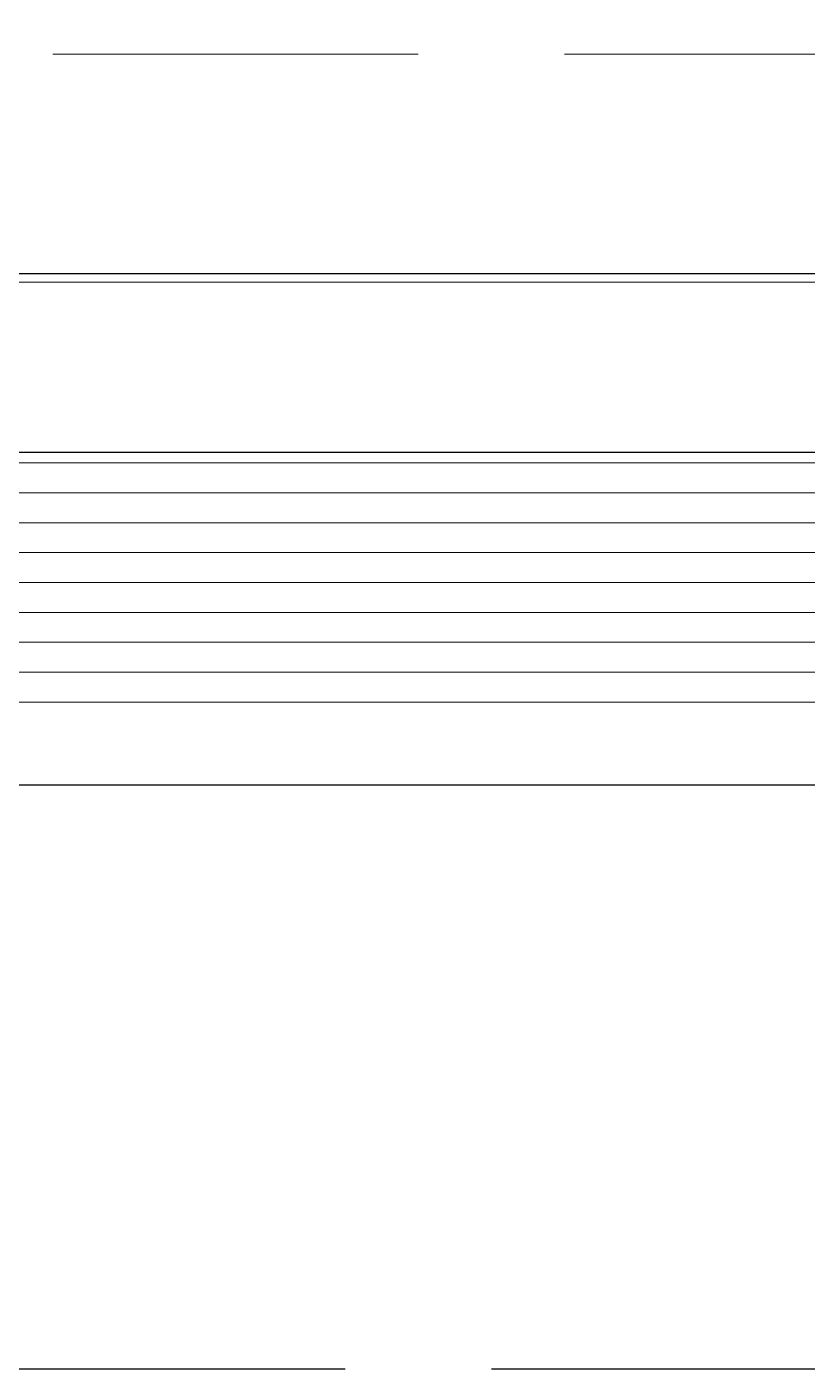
# Model space of a CAD drawing. Extents: x -518115 to 1124316, y -209821 to 1628073.
# Drawn here: x 860299 to 860833, y 671657 to 672576 of the extents above; entities that cross this region are included whole.
import ezdxf

# ---------------------------------------------------------------- set-up
doc = ezdxf.new("R2010")
doc.units = 0
doc.header["$LTSCALE"] = 1000
doc.header["$MEASUREMENT"] = 0
doc.linetypes.add('DASH', pattern=[0.35, 0.25, -0.1])
doc.layers.add('卫生间', color=6, linetype='Continuous')
doc.layers.add('看线', color=251, linetype='Continuous')
doc.layers.add('平面-看线', color=45, linetype='Continuous', lineweight=15)
doc.layers.add('平面-空调预留孔', color=173, linetype='Continuous', lineweight=15)

# ---------------------------------------------------------------- blocks, each defined once
blk = doc.blocks.new('gdgdgdrgdfsfs')
at = {"layer": '平面-空调预留孔'}
for p, q in [((703030.02, 763961.62), (701455.02, 763961.62)), ((703023.86, 763845.19), (701461.18, 763845.19)), ((703023.86, 763844.89), (701461.18, 763844.89)), ((703023.86, 763837.79), (701461.18, 763837.79)), ((703026.17, 763817.33), (701458.87, 763817.33)), ((703026.17, 763796.87), (701458.87, 763796.87)), ((703026.17, 763776.42), (701458.87, 763776.42)), ((703026.17, 763755.96), (701458.87, 763755.96)), ((703026.17, 763735.5), (701458.87, 763735.5)), ((703026.17, 763715.04), (701458.87, 763715.04)), ((703026.17, 763694.59), (701458.87, 763694.59)), ((703026.17, 763674.13), (701458.87, 763674.13))]:
    blk.add_line(p, q, dxfattribs=at)
blk = doc.blocks.new('A$C148B7D8E')
at = {"layer": '卫生间', "color": 159, "linetype": 'DASH', "true_color": 0x22346e}
blk.add_lwpolyline([(9400.26, 15400), (7700, 15400), (7700, 10800), (7300, 10800), (7300, 10000), (900, 10000), (900, 9000.02), (-900, 9000.02), (-900, -900), (1750, -900), (1750, -2100), (23450, -2100), (23450, -900), (25100, -900)], dxfattribs=at)

msp = doc.modelspace()

# ---------------------------------------------------------------- linework, layer by layer
at = {"layer": '平面-看线', "linetype": 'DASH'}
msp.add_lwpolyline([(861266.58, 672557.17), (856616.58, 672557.17)], dxfattribs=at)
at = {"layer": '看线', "color": 202, "ltscale": 0.5}
for points in [[(856666.58, 672407.17), (861266.58, 672407.17)], [(859266.58, 672407.17), (859266.58, 672057.17), (861266.58, 672057.17), (861266.58, 672407.17)]]:
    msp.add_lwpolyline(points, dxfattribs=at)

# ---------------------------------------------------------------- block references
at = {"xscale": -1}
msp.add_blockref('A$C148B7D8E', (878016.58, 673757.17), dxfattribs=at)
at = {"layer": '平面-空调预留孔', "xscale": -1}
msp.add_blockref('gdgdgdrgdfsfs', (1562509.1, -91560.38), dxfattribs=at)

doc.saveas('drawing.dxf')
